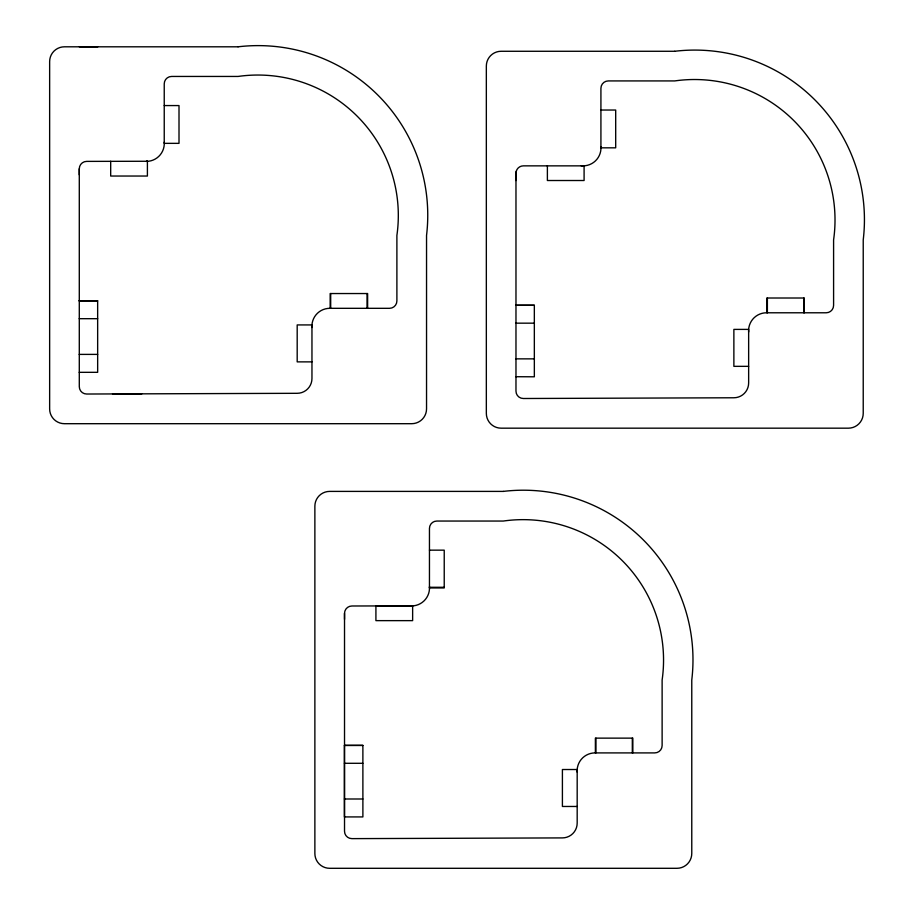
<?xml version="1.0" encoding="UTF-8"?>
<svg xmlns="http://www.w3.org/2000/svg" width="914" height="914" viewBox="0 0 914 914"><rect width="100%" height="100%" fill="white"/><g stroke="black" fill="none" stroke-linecap="round" stroke-linejoin="round"><path stroke-width="1.37" d="M79.29 174.825L79.29 168.782A7.381 7.381 0 0 1 86.67 161.39L147.405 161.264L147.405 176.036L110.685 176.036L110.685 161.264M344.521 619.384L344.521 613.374A7.381 7.381 0 0 1 351.901 605.993L412.637 605.868L412.637 620.64L375.917 620.64L375.917 605.868L411.597 605.925A17.903 17.903 0 0 0 429.454 586.788M516.227 171.341L515.976 180.504L516.227 171.341A7.381 7.381 0 0 1 523.368 165.857L583.063 165.857A17.903 17.903 0 0 0 600.921 146.651M146.697 161.275L147.405 161.264M547.383 165.742L547.383 180.515L584.092 180.515L584.092 165.742L583.201 165.742M412.637 605.868L411.734 605.868M112.513 393.888L141.887 393.785M79.358 46.797L97.821 46.797M164.234 105.567L179.007 105.567L179.007 143.349L164.234 143.349L164.234 83.837A7.381 7.381 0 0 1 171.615 76.445L238.063 76.445A140.448 140.448 0 0 1 396.893 235.424L396.893 300.923A7.381 7.381 0 0 1 389.513 308.315L329.817 308.315A17.903 17.903 0 0 0 311.96 327.52M600.921 110.034L615.693 110.034L615.693 147.828L600.921 147.828L600.921 88.304A7.381 7.381 0 0 1 608.313 80.923L674.761 80.923A140.448 140.448 0 0 1 833.591 239.891L833.591 305.402A7.381 7.381 0 0 1 826.199 312.782L766.503 312.782A17.903 17.903 0 0 0 748.646 331.988M79.187 300.763L97.649 300.763L97.661 372.318L79.198 372.329M79.187 300.843L97.649 300.843M515.873 305.23L534.336 305.23L534.347 376.797L515.884 376.717M515.873 305.31L534.336 305.31M79.187 318.689L97.649 318.689M515.873 323.168L534.347 323.168M79.187 354.392L97.661 354.392M515.884 358.859L534.347 358.859M311.96 361.875L297.187 361.875L297.187 324.927L311.96 324.927L311.96 378.487A14.818 14.818 0 0 1 297.187 393.306L86.67 394.025A7.358 7.358 0 0 1 79.29 386.668L79.29 168.782M748.646 366.343L733.873 366.343L733.873 329.394L748.646 329.394L748.646 382.955A14.818 14.818 0 0 1 733.873 397.773L523.368 398.504A7.358 7.358 0 0 1 515.976 391.135L515.976 173.249M429.454 550.159L444.227 550.159L444.227 587.953L429.454 587.953L429.454 528.429A7.381 7.381 0 0 1 436.846 521.049L503.294 521.049A140.448 140.448 0 0 1 662.124 680.027L662.124 745.527A7.381 7.381 0 0 1 654.732 752.908L595.037 752.908A17.903 17.903 0 0 0 577.18 772.113M429.454 587.291L444.227 587.291M344.418 745.367L362.881 745.356L362.892 816.922L344.418 816.922L344.418 745.447L362.881 745.436M344.418 763.293L362.881 763.293M344.418 798.996L362.881 798.996M577.18 806.468L562.407 806.468L562.407 769.519L577.18 769.519L577.18 823.08A14.818 14.818 0 0 1 562.407 837.909L351.901 838.629A7.358 7.358 0 0 1 344.521 831.272L344.521 613.374M581.11 165.742L583.063 165.8M804.309 312.782L804.309 298.01L766.846 298.01L766.846 312.782M803.772 298.01L803.772 312.782M767.383 298.01L767.383 312.782M632.842 752.908L632.842 738.135L595.38 738.135L595.38 752.908M632.317 738.135L632.317 752.908M595.917 738.135L595.917 752.908M367.622 308.315L367.622 293.543L330.16 293.543L330.16 308.315M367.085 293.543L367.085 308.315M330.685 293.543L330.685 308.315M164.234 142.184A17.903 17.903 0 0 1 146.377 161.39M238.063 46.808L64.414 46.808A14.773 14.773 0 0 0 49.642 61.581L49.642 408.924A14.773 14.773 0 0 0 64.414 423.696L411.768 423.696A14.83 14.83 0 0 0 426.541 408.866L426.541 235.424A169.616 169.616 0 0 0 238.063 46.808M674.761 51.275L501.112 51.275A14.773 14.773 0 0 0 486.339 66.048L486.339 413.402A14.773 14.773 0 0 0 501.112 428.175L848.455 428.175A14.83 14.83 0 0 0 863.227 413.334L863.227 239.891A169.616 169.616 0 0 0 674.761 51.275M503.294 491.401L329.646 491.401A14.773 14.773 0 0 0 314.873 506.173L314.873 853.527A14.773 14.773 0 0 0 329.646 868.3L677 868.3A14.83 14.83 0 0 0 691.772 853.47L691.772 680.027A169.616 169.616 0 0 0 503.294 491.401"/></g></svg>
